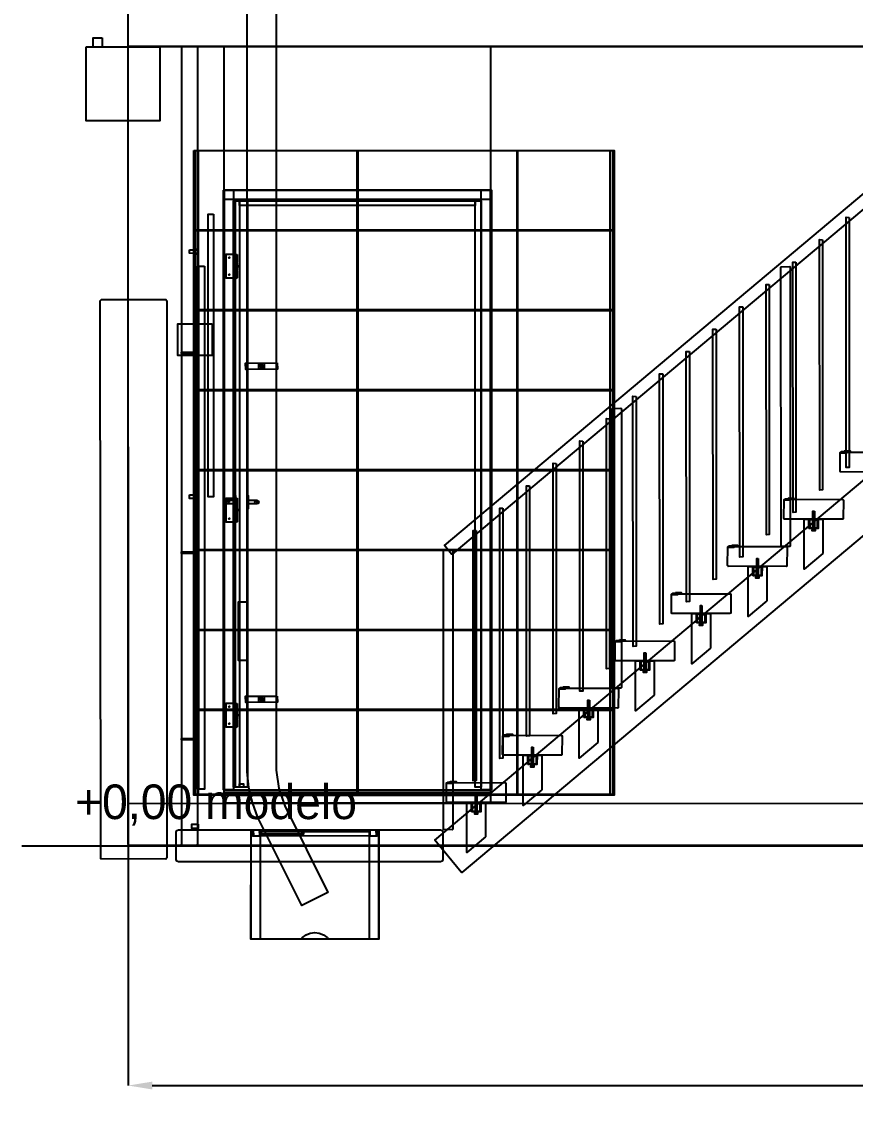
# Model space of a CAD drawing. Header units: metres. Extents: x 359.6 to 413.1, y -1 to 8.9.
# Drawn here: x 359.6 to 362.729, y -0.985 to 3.093 of the extents above; entities that cross this region are included whole.
import ezdxf

# ---------------------------------------------------------------- set-up
doc = ezdxf.new("R2010")
doc.units = ezdxf.units.M
for name, color, linetype in [('COTAS', 4, 'Continuous'), ('TEXTOS', 7, 'Continuous'), ('VISTA', 8, 'Continuous')]:
    doc.layers.add(name, color=color, linetype=linetype)
doc.dimstyles.get("Standard").update_dxf_attribs({"dimtxt": 2.5, "dimasz": 2.5, "dimexe": 1.25, "dimexo": 0.625, "dimtad": 1, "dimcen": 2.5, "dimazin": 3, "dimtfac": 1, "dimtmove": 0, "dimatfit": 3})

# ---------------------------------------------------------------- blocks, each defined once
blk = doc.blocks.new('_CLOSEDFILLED')
at = {"color": 0, "linetype": 'BYBLOCK'}
blk.add_solid([(-1, 0.164), (0, 0), (-1, -0.164)], dxfattribs=at)
blk = doc.blocks.new('*D1')
for p, q in [((360, 0), (360, -0.9)), ((372, 0), (372, -0.9)), ((360.09, -0.9), (365.87, -0.9)), ((366.13, -0.9), (371.91, -0.9))]:
    blk.add_line(p, q)
at = {"layer": 'Defpoints'}
for p in [(360, 0), (372, 0), (360, -0.9)]:
    blk.add_point(p, dxfattribs=at)
at = {"layer": 'COTAS', "xscale": 0.09, "yscale": 0.09, "rotation": 180}
blk.add_blockref('_CLOSEDFILLED', (360, -0.9), dxfattribs=at)
at = {"layer": 'COTAS', "xscale": 0.09, "yscale": 0.09}
blk.add_blockref('_CLOSEDFILLED', (372, -0.9), dxfattribs=at)
at = {"layer": 'COTAS', "insert": (366, -0.9), "char_height": 0.13, "attachment_point": 5}
blk.add_mtext('12', dxfattribs=at)

msp = doc.modelspace()

# ---------------------------------------------------------------- linework, layer by layer
at = {"layer": 'VISTA'}
msp.add_line((359.6, 0), (373.1, 0), dxfattribs=at)
msp.add_lwpolyline([(360.554652, 6.260019), (360.55531, 0.283766), (360.565171, 0.215385), (360.586904, 0.1498), (360.748846, -0.175577), (360.651154, -0.224423), (360.486596, 0.106554), (360.466416, 0.161932), (360.458829, 0.190281), (360.452927, 0.219028), (360.44619, 0.277585), (360.445348, 6.259981)], dxfattribs=at)
for points in [[(364.984357, 4.316056), (364.986751, 4.31586), (365.013249, 4.283966), (365.013021, 4.281573), (361.215643, 1.093944), (361.213249, 1.09414), (361.186862, 1.127231), (364.984357, 4.316056)], [(364.984357, 4.316056), (364.986751, 4.31586), (365.013249, 4.283966), (365.013021, 4.281573), (361.215643, 1.093944), (361.213249, 1.09414), (361.186862, 1.127231), (364.984357, 4.316056)], [(372, 3.2), (372, 3), (360, 3), (360, 3.2), (372, 3.2)], [(364.94773, 3.2099), (364.950124, 3.209703), (365.049876, 3.08964), (365.049648, 3.087247), (361.252269, -0.0999), (361.251311, -0.100297), (361.251294, -0.100069), (361.252069, -0.09966), (361.251813, -0.099354), (361.249876, -0.099703), (361.150235, 0.021556), (364.94773, 3.2099)], [(364.94773, 3.2099), (364.950124, 3.209703), (365.049876, 3.08964), (365.049648, 3.087247), (361.252269, -0.0999), (361.251311, -0.100297), (361.251294, -0.100069), (361.252069, -0.09966), (361.251813, -0.099354), (361.249876, -0.099703), (361.150235, 0.021556), (364.94773, 3.2099)], [(359.9025, 3.0325), (359.9025, 2.9975), (359.8675, 2.9975), (359.8675, 3.0325), (359.9025, 3.0325)], [(359.841318, 2.998682), (360.118682, 2.998682), (360.118682, 2.721318), (359.841318, 2.721318), (359.841318, 2.998682)], [(360, 2.9955), (360.0045, 3), (371.995501, 3), (372, 2.9955), (372, 0.0045), (371.995501, 0), (360.0045, 0), (360, 0.0045), (360, 2.9955)], [(360, 2.9955), (360.0045, 3), (360.2555, 3), (360.26, 2.9955), (360.26, 0.0045), (360.2555, 0), (360.0045, 0), (360, 0.0045), (360, 2.9955)], [(360, 2.9955), (360.0045, 3), (360.1955, 3), (360.2, 2.9955), (360.2, 0.0045), (360.1955, 0), (360.001318, 0.001318), (360, 2.9955)], [(360, 2.9955), (360.0045, 3), (360.2555, 3), (360.26, 2.9955), (360.26, 0.0045), (360.2555, 0), (360.001318, 0.001318), (360, 2.9955)], [(360, 2.9955), (360.001895, 2.999169), (365.9955, 3), (365.999169, 2.998105), (366, 0.0045), (365.998105, 0.000831), (360.001318, 0.001318), (360, 2.9955)], [(360.36, 3), (361.36, 3), (361.36, 2.46), (360.36, 2.46), (360.36, 3)], [(360.246, 2.61), (361.824, 2.61), (361.824, 0.192), (360.246, 0.192), (360.246, 2.61)], [(360.248, 2.61), (361.822, 2.61), (361.822, 0.192), (360.248, 0.192), (360.248, 2.61)], [(360.252, 2.61), (360.262, 2.61), (360.262, 0.192), (360.252, 0.192), (360.252, 2.61)], [(360.26, 2.311), (360.252, 2.311), (360.252, 2.61), (360.26, 2.61), (360.26, 2.311)], [(360.252, 2.61), (360.26, 2.61), (360.26, 0.192), (360.252, 0.192), (360.252, 2.61)], [(360.262, 2.61), (360.262, 0.192), (360.252, 0.192), (360.252, 2.61), (360.262, 2.61)], [(360.262, 2.311), (360.262, 2.61), (360.859, 2.61), (360.859, 2.311), (360.262, 2.311)], [(360.859, 0.509), (360.262, 0.509), (360.262, 0.511), (360.859, 0.511), (360.859, 0.809), (360.262, 0.809), (360.262, 0.811), (360.859, 0.811), (360.859, 1.109), (360.262, 1.109), (360.262, 1.111), (360.859, 1.111), (360.859, 1.409), (360.262, 1.409), (360.262, 1.411), (360.859, 1.411), (360.859, 1.709), (360.262, 1.709), (360.262, 1.711), (360.859, 1.711), (360.859, 2.009), (360.262, 2.009), (360.262, 2.011), (360.859, 2.011), (360.859, 2.309), (360.262, 2.309), (360.262, 2.311), (360.859, 2.311), (360.859, 2.61), (360.861, 2.61), (360.861, 2.311), (361.459, 2.311), (361.459, 2.61), (361.461, 2.61), (361.461, 2.311), (361.808, 2.311), (361.808, 2.309), (361.461, 2.309), (361.461, 2.011), (361.808, 2.011), (361.808, 2.009), (361.461, 2.009), (361.461, 1.711), (361.808, 1.711), (361.808, 1.709), (361.461, 1.709), (361.461, 1.411), (361.808, 1.411), (361.808, 1.409), (361.461, 1.409), (361.461, 1.111), (361.808, 1.111), (361.808, 1.109), (361.461, 1.109), (361.461, 0.811), (361.808, 0.811), (361.808, 0.809), (361.461, 0.809), (361.461, 0.511), (361.808, 0.511), (361.808, 0.509), (361.461, 0.509), (361.461, 0.192), (361.459, 0.192), (361.459, 0.509), (360.861, 0.509), (360.861, 0.192), (360.859, 0.192), (360.859, 0.509)], [(361.459, 2.311), (360.861, 2.311), (360.861, 2.61), (361.459, 2.61), (361.459, 2.311)], [(361.808, 2.311), (361.461, 2.311), (361.461, 2.61), (361.808, 2.61), (361.808, 2.311)], [(361.818, 2.61), (361.818, 0.192), (361.808, 0.192), (361.808, 2.61), (361.818, 2.61)], [(361.808, 2.61), (361.818, 2.61), (361.818, 0.192), (361.808, 0.192), (361.808, 2.61)], [(361.818, 2.311), (361.81, 2.311), (361.81, 2.61), (361.818, 2.61), (361.818, 2.311)], [(361.81, 2.61), (361.818, 2.61), (361.818, 0.192), (361.81, 0.192), (361.81, 2.61)], [(360.357, 2.46), (360.36, 2.46), (360.36, 0.21), (360.357, 0.21), (360.357, 2.46)], [(360.395, 2.46), (360.395, 0.21), (360.36, 0.21), (360.36, 2.46), (360.395, 2.46)], [(361.36, 2.46), (361.36, 2.425), (360.36, 2.425), (360.36, 2.46), (361.36, 2.46)], [(361.36, 2.46), (361.36, 0.21), (361.325, 0.21), (361.325, 2.46), (361.36, 2.46)], [(361.36, 2.46), (361.363, 2.46), (361.363, 0.21), (361.36, 0.21), (361.36, 2.46)], [(360.4175, 2.42), (360.4175, 0.22), (360.395, 0.22), (360.395, 2.42), (360.4175, 2.42)], [(360.4175, 2.42), (360.4175, 0.22), (360.395, 0.22), (360.395, 2.42), (360.4175, 2.42)], [(360.4025, 2.42), (360.4475, 2.42), (360.4475, 0.22), (360.4025, 0.22), (360.4025, 2.42)], [(361.3025, 2.425), (361.3025, 2.4025), (360.4175, 2.4025), (360.4175, 2.425), (361.3025, 2.425)], [(361.3025, 2.42), (361.3025, 2.4025), (360.4175, 2.4025), (360.4175, 2.42), (361.3025, 2.42)], [(361.325, 2.42), (361.325, 0.22), (361.3025, 0.22), (361.3025, 2.42), (361.325, 2.42)], [(361.325, 2.42), (361.325, 0.22), (361.3025, 0.22), (361.3025, 2.42), (361.325, 2.42)], [(360.32, 2.37), (360.32, 1.31), (360.3, 1.31), (360.3, 2.37), (360.32, 2.37)], [(362.706, 2.358289), (362.706, 1.42029), (362.695, 1.419145), (362.694293, 2.358843), (362.706, 2.358289)], [(362.706, 2.358289), (362.706, 1.42029), (362.695, 1.419145), (362.694293, 2.358843), (362.706, 2.358289)], [(360.26, 2.011), (360.252, 2.011), (360.252, 2.309), (360.26, 2.309), (360.26, 2.011)], [(360.859, 2.309), (360.859, 2.011), (360.262, 2.011), (360.262, 2.309), (360.859, 2.309)], [(361.459, 2.309), (361.459, 2.011), (360.861, 2.011), (360.861, 2.309), (361.459, 2.309)], [(361.459, 2.011), (361.459, 2.309), (360.861, 2.309), (360.861, 2.011), (361.459, 2.011)], [(361.808, 2.011), (361.461, 2.011), (361.461, 2.309), (361.808, 2.309), (361.808, 2.011)], [(361.818, 2.309), (361.818, 2.011), (361.81, 2.011), (361.81, 2.309), (361.818, 2.309)], [(362.606, 2.274342), (362.606, 1.336342), (362.595, 1.335197), (362.594293, 2.274895), (362.606, 2.274342)], [(362.606, 2.274342), (362.606, 1.336342), (362.595, 1.335197), (362.594293, 2.274895), (362.606, 2.274342)], [(360.23, 2.237), (360.26, 2.237), (360.26, 2.223), (360.23, 2.223533), (360.23, 2.237)], [(360.246, 2.239), (360.26, 2.239), (360.26, 2.221), (360.246, 2.221), (360.246, 2.239)], [(360.3945, 2.22), (360.3945, 2.13), (360.3675, 2.13), (360.3675, 2.22), (360.3945, 2.22)], [(360.381239, 2.206534), (360.379034, 2.205261), (360.377761, 2.207466), (360.379966, 2.208739), (360.381239, 2.206534)], [(360.400548, 2.219), (360.400548, 2.191), (360.3945, 2.191), (360.3945, 2.219), (360.400548, 2.219)], [(360.4085, 2.219), (360.4085, 2.191), (360.3965, 2.191), (360.3965, 2.219), (360.4085, 2.219)], [(360.405, 2.221), (360.405, 2.129), (360.4, 2.129), (360.40125, 2.221), (360.405, 2.221)], [(360.263, 2.175), (360.263, 0.213), (360.26, 0.213), (360.26, 2.175), (360.263, 2.175)], [(360.286, 2.175), (360.286, 0.213), (360.263, 0.213), (360.263, 2.175), (360.286, 2.175)], [(360.286, 2.175), (360.286, 0.213), (360.263, 0.213), (360.263, 2.175), (360.286, 2.175)], [(360.4085, 2.189), (360.4085, 2.161), (360.3965, 2.161), (360.3965, 2.189), (360.4085, 2.189)], [(360.399499, 2.1768), (360.416499, 2.1768), (360.416499, 2.1732), (360.399499, 2.173441), (360.399499, 2.1768)], [(360.399499, 2.1768), (360.416499, 2.1768), (360.416499, 2.1732), (360.399499, 2.173441), (360.399499, 2.1768)], [(360.4025, 2.189), (360.4025, 2.161), (360.400499, 2.161), (360.4025, 2.189)], [(360.4025, 2.189), (360.4025, 2.161), (360.400499, 2.161), (360.400499, 2.189), (360.4025, 2.189)], [(362.449167, 2.171403), (362.450867, 2.173126), (362.482467, 2.173541), (362.484167, 2.171864), (362.484167, 1.125264), (362.482467, 1.123541), (362.450015, 1.123615), (362.449167, 2.171403)], [(362.449167, 2.171403), (362.450867, 2.173126), (362.482467, 2.173541), (362.484167, 2.171864), (362.484167, 1.125264), (362.482467, 1.123541), (362.450015, 1.123615), (362.449167, 2.171403)], [(362.506, 2.190395), (362.506, 1.252395), (362.495, 1.25125), (362.494293, 2.190948), (362.506, 2.190395)], [(362.506, 2.190395), (362.506, 1.252395), (362.495, 1.25125), (362.494293, 2.190948), (362.506, 2.190395)], [(360.381239, 2.142534), (360.379034, 2.141261), (360.377761, 2.143466), (360.379966, 2.144738), (360.381239, 2.142534)], [(360.400548, 2.159), (360.400548, 2.131), (360.3945, 2.131), (360.3945, 2.159), (360.400548, 2.159)], [(360.4085, 2.159), (360.4085, 2.131), (360.3965, 2.131), (360.3965, 2.159), (360.4085, 2.159)], [(362.406, 2.106447), (362.406, 1.168447), (362.395, 1.167303), (362.394293, 2.107001), (362.406, 2.106447)], [(362.406, 2.106447), (362.406, 1.168447), (362.395, 1.167303), (362.394293, 2.107001), (362.406, 2.106447)], [(359.895, 2.0455), (359.8995, 2.05), (360.1405, 2.05), (360.145, 2.0455), (360.145, -0.0455), (360.1405, -0.05), (359.896318, -0.048682), (359.895, 2.0455)], [(360.26, 1.711), (360.252, 1.711), (360.252, 2.009), (360.26, 2.009), (360.26, 1.711)], [(360.859, 2.009), (360.859, 1.711), (360.262, 1.711), (360.262, 2.009), (360.859, 2.009)], [(361.459, 1.711), (360.861, 1.711), (360.861, 2.009), (361.459, 2.009), (361.459, 1.711)], [(361.459, 1.711), (361.459, 2.009), (360.861, 2.009), (360.861, 1.711), (361.459, 1.711)], [(361.808, 1.711), (361.461, 1.711), (361.461, 2.009), (361.808, 2.009), (361.808, 1.711)], [(361.818, 1.711), (361.81, 1.711), (361.81, 2.009), (361.818, 2.009), (361.818, 1.711)], [(362.306, 2.0225), (362.306, 1.0845), (362.295, 1.083355), (362.294293, 2.023053), (362.306, 2.0225)], [(362.306, 2.0225), (362.306, 1.0845), (362.295, 1.083355), (362.294293, 2.023053), (362.306, 2.0225)], [(360.314414, 1.959414), (360.314414, 1.840586), (360.185586, 1.840586), (360.185586, 1.959414), (360.314414, 1.959414)], [(362.206, 1.938553), (362.206, 1.000553), (362.195, 0.999408), (362.194293, 1.939106), (362.206, 1.938553)], [(362.206, 1.938553), (362.206, 1.000553), (362.195, 0.999408), (362.194293, 1.939106), (362.206, 1.938553)], [(360.2, 1.853), (360.264, 1.853), (360.264, 1.847), (360.2, 1.847402), (360.2, 1.853)], [(360.246, 1.855), (360.26, 1.855), (360.26, 1.845), (360.246, 1.845842), (360.246, 1.855)], [(362.106, 1.854605), (362.106, 0.916605), (362.095, 0.91546), (362.094293, 1.855158), (362.106, 1.854605)], [(362.106, 1.854605), (362.106, 0.916605), (362.095, 0.91546), (362.094293, 1.855158), (362.106, 1.854605)], [(360.559, 1.812), (360.56, 1.789), (360.441, 1.788), (360.440293, 1.811707), (360.559, 1.812)], [(360.559, 1.812), (360.56, 1.789), (360.441, 1.788), (360.440293, 1.811707), (360.559, 1.812)], [(360.509707, 1.809707), (360.509707, 1.790293), (360.490293, 1.790293), (360.490293, 1.809707), (360.509707, 1.809707)], [(360.50483, 1.801294), (360.501294, 1.79517), (360.49517, 1.798706), (360.498706, 1.80483), (360.50483, 1.801294)], [(362.006, 1.770658), (362.006, 0.832658), (361.995, 0.831513), (361.994293, 1.771211), (362.006, 1.770658)], [(362.006, 1.770658), (362.006, 0.832658), (361.995, 0.831513), (361.994293, 1.771211), (362.006, 1.770658)], [(360.26, 1.411), (360.252, 1.411), (360.252, 1.709), (360.26, 1.709), (360.26, 1.411)], [(360.859, 1.411), (360.262, 1.411), (360.262, 1.709), (360.859, 1.709), (360.859, 1.411)], [(361.459, 1.411), (360.861, 1.411), (360.861, 1.709), (361.459, 1.709), (361.459, 1.411)], [(361.459, 1.411), (361.459, 1.709), (360.861, 1.709), (360.861, 1.411), (361.459, 1.411)], [(361.808, 1.411), (361.461, 1.411), (361.461, 1.709), (361.808, 1.709), (361.808, 1.411)], [(361.818, 1.411), (361.81, 1.411), (361.81, 1.709), (361.818, 1.709), (361.818, 1.411)], [(361.906, 1.686711), (361.906, 0.748711), (361.895, 0.747566), (361.894293, 1.687264), (361.906, 1.686711)], [(361.906, 1.686711), (361.906, 0.748711), (361.895, 0.747566), (361.894293, 1.687264), (361.906, 1.686711)], [(361.815833, 1.639736), (361.817533, 1.641459), (361.849133, 1.641875), (361.850833, 1.640197), (361.850833, 0.593597), (361.849133, 0.591875), (361.816682, 0.591948), (361.815833, 1.639736)], [(361.815833, 1.639736), (361.817533, 1.641459), (361.849133, 1.641875), (361.850833, 1.640197), (361.850833, 0.593597), (361.849133, 0.591875), (361.816682, 0.591948), (361.815833, 1.639736)], [(361.806, 1.602763), (361.806, 0.664763), (361.795, 0.663618), (361.794293, 1.603316), (361.806, 1.602763)], [(361.806, 1.602763), (361.806, 0.664763), (361.795, 0.663618), (361.794293, 1.603316), (361.806, 1.602763)], [(361.706, 1.518816), (361.706, 0.580816), (361.695, 0.579671), (361.694293, 1.519369), (361.706, 1.518816)], [(361.706, 1.518816), (361.706, 0.580816), (361.695, 0.579671), (361.694293, 1.519369), (361.706, 1.518816)], [(362.675278, 1.477778), (362.893415, 1.477132), (362.894889, 1.474278), (362.894243, 1.404252), (362.891389, 1.402778), (362.673252, 1.403424), (362.671778, 1.406278), (362.672424, 1.476304), (362.675278, 1.477778)], [(362.673524, 1.476031), (362.673524, 1.476748), (362.672808, 1.476031), (362.673524, 1.476031)], [(362.695222, 1.479778), (362.695222, 1.473778), (362.677222, 1.473778), (362.677222, 1.479778), (362.695222, 1.479778)], [(362.687478, 1.482778), (362.708778, 1.482078), (362.708078, 1.477778), (362.686983, 1.478478), (362.687478, 1.482778)], [(361.606, 1.434868), (361.606, 0.496868), (361.595, 0.495724), (361.594293, 1.435421), (361.606, 1.434868)], [(361.606, 1.434868), (361.606, 0.496868), (361.595, 0.495724), (361.594293, 1.435421), (361.606, 1.434868)], [(360.252, 1.409), (360.26, 1.409), (360.26, 1.111), (360.252, 1.111), (360.252, 1.409)], [(360.859, 1.111), (360.262, 1.111), (360.262, 1.409), (360.859, 1.409), (360.859, 1.111)], [(361.459, 1.409), (361.459, 1.111), (360.861, 1.111), (360.861, 1.409), (361.459, 1.409)], [(360.861, 1.409), (360.861, 1.111), (361.459, 1.111), (361.459, 1.409), (360.861, 1.409)], [(361.808, 1.409), (361.808, 1.111), (361.461, 1.111), (361.461, 1.409), (361.808, 1.409)], [(361.818, 1.111), (361.81, 1.111), (361.81, 1.409), (361.818, 1.409), (361.818, 1.111)], [(362.673066, 1.404066), (362.673524, 1.403808), (362.673524, 1.404524), (362.673066, 1.404066)], [(361.506, 1.350921), (361.506, 0.412921), (361.495, 0.411776), (361.494293, 1.351474), (361.506, 1.350921)], [(361.506, 1.350921), (361.506, 0.412921), (361.495, 0.411776), (361.494293, 1.351474), (361.506, 1.350921)], [(360.23, 1.317), (360.26, 1.317), (360.26, 1.303), (360.23, 1.303533), (360.23, 1.317)], [(360.246, 1.319), (360.26, 1.319), (360.26, 1.301), (360.246, 1.301), (360.246, 1.319)], [(360.3945, 1.305), (360.3945, 1.215), (360.3675, 1.215), (360.3675, 1.305), (360.3945, 1.305)], [(360.399499, 1.315), (360.402499, 1.315), (360.402499, 1.265), (360.399499, 1.265), (360.399499, 1.315)], [(360.405, 1.306), (360.405, 1.214), (360.4, 1.214), (360.40125, 1.306), (360.405, 1.306)], [(360.447499, 1.315), (360.450499, 1.315), (360.450499, 1.265), (360.447499, 1.265), (360.447499, 1.315)], [(362.476367, 1.305556), (362.497667, 1.304856), (362.496967, 1.300556), (362.475872, 1.301256), (362.476367, 1.305556)], [(360.37245, 1.29495), (360.3745, 1.29), (360.37245, 1.28505), (360.3675, 1.283), (360.36255, 1.28505), (360.3605, 1.29), (360.36255, 1.29495), (360.3675, 1.297), (360.37245, 1.29495)], [(360.367501, 1.297), (360.399501, 1.297), (360.399501, 1.283), (360.367501, 1.283938), (360.367501, 1.297)], [(360.381239, 1.291534), (360.379034, 1.290261), (360.377761, 1.292466), (360.379966, 1.293739), (360.381239, 1.291534)], [(360.400548, 1.304), (360.400548, 1.276), (360.3945, 1.276), (360.3945, 1.304), (360.400548, 1.304)], [(360.4085, 1.304), (360.4085, 1.276), (360.3965, 1.276), (360.3965, 1.304), (360.4085, 1.304)], [(360.4085, 1.274), (360.4085, 1.246), (360.3965, 1.246), (360.3965, 1.274), (360.4085, 1.274)], [(360.4025, 1.274), (360.4025, 1.246), (360.400499, 1.246), (360.4025, 1.274)], [(360.4025, 1.274), (360.4025, 1.246), (360.400499, 1.246), (360.400499, 1.274), (360.4025, 1.274)], [(360.450501, 1.297), (360.482501, 1.297), (360.482501, 1.283), (360.450501, 1.283938), (360.450501, 1.297)], [(360.48745, 1.29495), (360.4895, 1.29), (360.48745, 1.28505), (360.4825, 1.283), (360.47755, 1.28505), (360.4755, 1.29), (360.47755, 1.29495), (360.4825, 1.297), (360.48745, 1.29495)], [(361.406, 1.266974), (361.406, 0.328974), (361.395, 0.327829), (361.394293, 1.267527), (361.406, 1.266974)], [(361.406, 1.266974), (361.406, 0.328974), (361.395, 0.327829), (361.394293, 1.267527), (361.406, 1.266974)], [(362.464167, 1.300556), (362.682304, 1.299909), (362.683778, 1.297056), (362.683132, 1.227029), (362.680278, 1.225556), (362.462141, 1.226202), (362.461313, 1.227029), (362.460667, 1.229056), (362.461313, 1.299082), (362.464167, 1.300556)], [(362.462413, 1.298809), (362.462413, 1.299525), (362.461697, 1.298809), (362.462413, 1.298809)], [(362.484111, 1.302556), (362.484111, 1.296556), (362.466111, 1.296556), (362.466111, 1.302556), (362.484111, 1.302556)], [(362.68249, 1.299267), (362.682031, 1.299525), (362.682031, 1.298809), (362.68249, 1.299267)], [(360.381239, 1.227534), (360.379034, 1.226261), (360.377761, 1.228466), (360.379966, 1.229739), (360.381239, 1.227534)], [(360.400548, 1.244), (360.400548, 1.216), (360.3945, 1.216), (360.3945, 1.244), (360.400548, 1.244)], [(360.4085, 1.244), (360.4085, 1.216), (360.3965, 1.216), (360.3965, 1.244), (360.4085, 1.244)], [(360.399499, 1.2618), (360.416499, 1.2618), (360.416499, 1.2582), (360.399499, 1.258441), (360.399499, 1.2618)], [(360.399499, 1.2618), (360.416499, 1.2618), (360.416499, 1.2582), (360.399499, 1.258441), (360.399499, 1.2618)], [(362.461694, 1.226919), (362.461694, 1.226919), (362.461955, 1.226844), (362.461694, 1.226919)], [(362.461955, 1.226844), (362.462413, 1.226586), (362.462413, 1.227302), (362.461955, 1.226844)], [(362.607222, 1.096326), (362.537222, 1.037563), (362.537222, 1.225556), (362.607222, 1.225556), (362.607222, 1.096326)], [(362.607222, 1.096326), (362.537222, 1.037563), (362.537222, 1.225556), (362.607222, 1.225556), (362.607222, 1.096326)], [(362.554801, 1.190555), (362.554801, 1.225556), (362.589644, 1.225556), (362.589423, 1.190703), (362.554801, 1.190555)], [(362.575222, 1.255556), (362.575222, 1.185556), (362.569222, 1.185556), (362.569624, 1.255556), (362.575222, 1.255556)], [(362.575222, 1.255556), (362.575222, 1.185556), (362.569222, 1.185556), (362.569624, 1.255556), (362.575222, 1.255556)], [(362.682031, 1.226586), (362.682748, 1.227302), (362.682031, 1.227302), (362.682031, 1.226586)], [(362.682751, 1.226919), (362.68249, 1.226844), (362.682751, 1.226919), (362.682751, 1.226919)], [(360.246, 1.188), (360.26, 1.188), (360.26, 1.171999), (360.246, 1.173348), (360.246, 1.188)], [(360.246, 1.188), (360.26, 1.188), (360.26, 1.171999), (360.246, 1.173348), (360.246, 1.188)], [(361.306, 1.183026), (361.306, 0.245026), (361.295, 0.243882), (361.294293, 1.183579), (361.306, 1.183026)], [(361.306, 1.183026), (361.306, 0.245026), (361.295, 0.243882), (361.294293, 1.183579), (361.306, 1.183026)], [(362.587222, 1.193056), (362.587222, 1.223055), (362.557222, 1.223055), (362.557493, 1.193408), (362.587222, 1.193056)], [(362.577722, 1.190556), (362.577722, 1.181556), (362.566722, 1.181556), (362.567459, 1.190556), (362.577722, 1.190556)], [(362.577722, 1.190556), (362.577722, 1.181556), (362.566722, 1.181556), (362.567459, 1.190556), (362.577722, 1.190556)], [(360.2, 1.103), (360.264, 1.103), (360.264, 1.097), (360.2, 1.097402), (360.2, 1.103)], [(360.246, 1.105), (360.26, 1.105), (360.26, 1.095), (360.246, 1.095842), (360.246, 1.105)], [(360.252, 1.109), (360.26, 1.109), (360.26, 0.811), (360.252, 0.811), (360.252, 1.109)], [(360.262, 1.109), (360.859, 1.109), (360.859, 0.811), (360.262, 0.811), (360.262, 1.109)], [(361.459, 0.811), (360.861, 0.811), (360.861, 1.109), (361.459, 1.109), (361.459, 0.811)], [(361.459, 0.811), (361.459, 1.109), (360.861, 1.109), (360.861, 0.811), (361.459, 0.811)], [(361.1825, 1.1083), (361.1842, 1.11), (361.2158, 1.110208), (361.2175, 1.10853), (361.2175, 0.06193), (361.2158, 0.060208), (361.183348, 0.0605), (361.1825, 1.1083)], [(361.1825, 1.1083), (361.1842, 1.11), (361.2158, 1.110208), (361.2175, 1.10853), (361.2175, 0.06193), (361.2158, 0.060208), (361.183348, 0.0605), (361.1825, 1.1083)], [(361.808, 0.811), (361.461, 0.811), (361.461, 1.109), (361.808, 1.109), (361.808, 0.811)], [(361.818, 0.811), (361.81, 0.811), (361.81, 1.109), (361.818, 1.109), (361.818, 0.811)], [(362.253056, 1.123333), (362.471193, 1.122687), (362.472021, 1.12186), (362.472667, 1.119833), (362.472021, 1.049807), (362.469167, 1.048333), (362.251029, 1.04898), (362.249556, 1.051833), (362.250202, 1.12186), (362.253056, 1.123333)], [(362.251302, 1.121587), (362.251302, 1.122303), (362.250586, 1.121587), (362.251302, 1.121587)], [(362.273, 1.125333), (362.273, 1.119333), (362.255, 1.119333), (362.255, 1.125333), (362.273, 1.125333)], [(362.265256, 1.128333), (362.286556, 1.127633), (362.285856, 1.123333), (362.264761, 1.124033), (362.265256, 1.128333)], [(362.471379, 1.122045), (362.47092, 1.122303), (362.47092, 1.121587), (362.471379, 1.122045)], [(362.47164, 1.12197), (362.47164, 1.12197), (362.471379, 1.122045), (362.47164, 1.12197)], [(362.364111, 1.078333), (362.364111, 1.008333), (362.358111, 1.008333), (362.358513, 1.078333), (362.364111, 1.078333)], [(362.364111, 1.078333), (362.364111, 1.008333), (362.358111, 1.008333), (362.358513, 1.078333), (362.364111, 1.078333)], [(362.250844, 1.049622), (362.251302, 1.049363), (362.251302, 1.05008), (362.250844, 1.049622)], [(362.396111, 0.919104), (362.326111, 0.860341), (362.326111, 1.048333), (362.396111, 1.048333), (362.396111, 0.919104)], [(362.396111, 0.919104), (362.326111, 0.860341), (362.326111, 1.048333), (362.396111, 1.048333), (362.396111, 0.919104)], [(362.34369, 1.013333), (362.34369, 1.048333), (362.378533, 1.048333), (362.378312, 1.013481), (362.34369, 1.013333)], [(362.376111, 1.015833), (362.376111, 1.045833), (362.346111, 1.045833), (362.346382, 1.016186), (362.376111, 1.015833)], [(362.47092, 1.049363), (362.471637, 1.05008), (362.47092, 1.05008), (362.47092, 1.049363)], [(362.366611, 1.013333), (362.366611, 1.004333), (362.355611, 1.004333), (362.356348, 1.013333), (362.366611, 1.013333)], [(362.366611, 1.013333), (362.366611, 1.004333), (362.355611, 1.004333), (362.356348, 1.013333), (362.366611, 1.013333)], [(362.041945, 0.946111), (362.260082, 0.945465), (362.261556, 0.942611), (362.26091, 0.872585), (362.258056, 0.871111), (362.039918, 0.871757), (362.038445, 0.874611), (362.039091, 0.944637), (362.041945, 0.946111)], [(362.039472, 0.944747), (362.039733, 0.944823), (362.039472, 0.944747), (362.039472, 0.944747)], [(362.040191, 0.944365), (362.040191, 0.945081), (362.039475, 0.944365), (362.040191, 0.944365)], [(362.061889, 0.948111), (362.061889, 0.942111), (362.043889, 0.942111), (362.043889, 0.948111), (362.061889, 0.948111)], [(362.054145, 0.951111), (362.075444, 0.950411), (362.074744, 0.946111), (362.05365, 0.946811), (362.054145, 0.951111)], [(362.260267, 0.944823), (362.259809, 0.945081), (362.259809, 0.944365), (362.260267, 0.944823)], [(360.446, 0.916), (360.446, 0.695), (360.414, 0.695), (360.414, 0.916), (360.446, 0.916)], [(362.153, 0.901111), (362.153, 0.831111), (362.147, 0.831111), (362.147402, 0.901111), (362.153, 0.901111)], [(362.153, 0.901111), (362.153, 0.831111), (362.147, 0.831111), (362.147402, 0.901111), (362.153, 0.901111)], [(360.264, 0.86), (360.264, 0.75), (360.26, 0.75), (360.26, 0.86), (360.264, 0.86)], [(360.264, 0.86), (360.264, 0.75), (360.26, 0.75), (360.26, 0.86), (360.264, 0.86)], [(362.039733, 0.872399), (362.040191, 0.872141), (362.040191, 0.872858), (362.039733, 0.872399)], [(362.185, 0.741882), (362.115, 0.683119), (362.115, 0.871111), (362.185, 0.871111), (362.185, 0.741882)], [(362.185, 0.741882), (362.115, 0.683119), (362.115, 0.871111), (362.185, 0.871111), (362.185, 0.741882)], [(362.132579, 0.836111), (362.132579, 0.871111), (362.167422, 0.871111), (362.167201, 0.836258), (362.132579, 0.836111)], [(362.165, 0.838611), (362.165, 0.868611), (362.135, 0.868611), (362.135271, 0.838964), (362.165, 0.838611)], [(362.259809, 0.872141), (362.260525, 0.872858), (362.259809, 0.872858), (362.259809, 0.872141)], [(360.246, 0.85), (360.26, 0.85), (360.26, 0.84), (360.246, 0.840842), (360.246, 0.85)], [(360.246, 0.85), (360.26, 0.85), (360.26, 0.84), (360.246, 0.840842), (360.246, 0.85)], [(362.1555, 0.836111), (362.1555, 0.827111), (362.1445, 0.827111), (362.145237, 0.836111), (362.1555, 0.836111)], [(362.1555, 0.836111), (362.1555, 0.827111), (362.1445, 0.827111), (362.145237, 0.836111), (362.1555, 0.836111)], [(360.246, 0.778001), (360.26, 0.778001), (360.26, 0.741999), (360.246, 0.741999), (360.246, 0.778001)], [(360.246, 0.775), (360.26, 0.775), (360.26, 0.765), (360.246, 0.765842), (360.246, 0.775)], [(360.246, 0.775), (360.26, 0.775), (360.26, 0.765), (360.246, 0.765842), (360.246, 0.775)], [(360.252, 0.809), (360.26, 0.809), (360.26, 0.511), (360.252, 0.511), (360.252, 0.809)], [(360.859, 0.511), (360.262, 0.511), (360.262, 0.809), (360.859, 0.809), (360.859, 0.511)], [(361.459, 0.809), (361.459, 0.511), (360.861, 0.511), (360.861, 0.809), (361.459, 0.809)], [(361.459, 0.511), (361.459, 0.809), (360.861, 0.809), (360.861, 0.511), (361.459, 0.511)], [(361.808, 0.511), (361.461, 0.511), (361.461, 0.809), (361.808, 0.809), (361.808, 0.511)], [(361.818, 0.511), (361.81, 0.511), (361.81, 0.809), (361.818, 0.809), (361.818, 0.511)], [(361.830833, 0.768889), (362.048971, 0.768243), (362.050444, 0.765389), (362.049798, 0.695363), (362.046944, 0.693889), (361.828807, 0.694535), (361.827333, 0.697389), (361.82798, 0.767415), (361.830833, 0.768889)], [(361.82908, 0.767142), (361.82908, 0.767859), (361.828364, 0.767142), (361.82908, 0.767142)], [(361.850778, 0.770889), (361.850778, 0.764889), (361.832778, 0.764889), (361.832778, 0.770889), (361.850778, 0.770889)], [(361.843033, 0.773889), (361.864333, 0.773189), (361.863633, 0.768889), (361.842538, 0.769589), (361.843033, 0.773889)], [(362.049156, 0.767601), (362.048698, 0.767859), (362.048698, 0.767142), (362.049156, 0.767601)], [(361.828622, 0.695177), (361.82908, 0.694919), (361.82908, 0.695635), (361.828622, 0.695177)], [(361.973889, 0.564659), (361.903889, 0.505896), (361.903889, 0.693889), (361.973889, 0.693889), (361.973889, 0.564659)], [(361.973889, 0.564659), (361.903889, 0.505896), (361.903889, 0.693889), (361.973889, 0.693889), (361.973889, 0.564659)], [(361.921467, 0.658889), (361.921467, 0.693889), (361.95631, 0.693889), (361.956089, 0.659036), (361.921467, 0.658889)], [(361.941889, 0.723889), (361.941889, 0.653889), (361.935889, 0.653889), (361.936291, 0.723889), (361.941889, 0.723889)], [(361.941889, 0.723889), (361.941889, 0.653889), (361.935889, 0.653889), (361.936291, 0.723889), (361.941889, 0.723889)], [(362.048698, 0.694919), (362.049414, 0.695635), (362.048698, 0.695635), (362.048698, 0.694919)], [(361.953889, 0.661389), (361.953889, 0.691389), (361.923889, 0.691389), (361.923889, 0.661389), (361.953889, 0.661389)], [(361.944389, 0.658889), (361.944389, 0.649889), (361.933389, 0.649889), (361.934126, 0.658889), (361.944389, 0.658889)], [(361.944389, 0.658889), (361.944389, 0.649889), (361.933389, 0.649889), (361.934126, 0.658889), (361.944389, 0.658889)], [(361.619722, 0.591667), (361.83786, 0.591021), (361.839333, 0.588167), (361.838687, 0.51814), (361.835833, 0.516667), (361.617696, 0.517313), (361.616222, 0.520167), (361.616868, 0.590193), (361.619722, 0.591667)], [(361.617969, 0.58992), (361.617969, 0.590636), (361.617252, 0.58992), (361.617969, 0.58992)], [(361.639667, 0.593667), (361.639667, 0.587667), (361.621667, 0.587667), (361.621667, 0.593667), (361.639667, 0.593667)], [(361.631922, 0.596667), (361.653222, 0.595967), (361.652522, 0.591667), (361.631427, 0.592367), (361.631922, 0.596667)], [(361.838045, 0.590378), (361.837587, 0.590636), (361.837587, 0.58992), (361.838045, 0.590378)], [(360.3945, 0.535), (360.3945, 0.445), (360.3675, 0.445), (360.3675, 0.535), (360.3945, 0.535)], [(360.400548, 0.534), (360.400548, 0.506), (360.3945, 0.506), (360.3945, 0.534), (360.400548, 0.534)], [(360.4085, 0.534), (360.4085, 0.506), (360.3965, 0.506), (360.3965, 0.534), (360.4085, 0.534)], [(360.405, 0.536), (360.405, 0.444), (360.4, 0.444), (360.40125, 0.536), (360.405, 0.536)], [(360.559, 0.562), (360.56, 0.539), (360.441, 0.538), (360.440293, 0.561707), (360.559, 0.562)], [(360.559, 0.562), (360.56, 0.539), (360.441, 0.538), (360.440293, 0.561707), (360.559, 0.562)], [(360.509707, 0.559707), (360.509707, 0.540293), (360.490293, 0.540293), (360.490293, 0.559707), (360.509707, 0.559707)], [(360.50483, 0.551294), (360.501294, 0.54517), (360.49517, 0.548706), (360.498706, 0.55483), (360.50483, 0.551294)], [(361.730778, 0.546667), (361.730778, 0.476667), (361.724778, 0.476667), (361.72518, 0.546667), (361.730778, 0.546667)], [(361.730778, 0.546667), (361.730778, 0.476667), (361.724778, 0.476667), (361.72518, 0.546667), (361.730778, 0.546667)], [(360.26, 0.192), (360.252, 0.192), (360.252, 0.509), (360.26, 0.509), (360.26, 0.192)], [(360.859, 0.509), (360.859, 0.192), (360.262, 0.192), (360.262, 0.509), (360.859, 0.509)], [(360.381239, 0.521534), (360.379034, 0.520261), (360.377761, 0.522466), (360.379966, 0.523739), (360.381239, 0.521534)], [(360.4085, 0.504), (360.4085, 0.476), (360.3965, 0.476), (360.3965, 0.504), (360.4085, 0.504)], [(360.399499, 0.4918), (360.416499, 0.4918), (360.416499, 0.4882), (360.399499, 0.488441), (360.399499, 0.4918)], [(360.399499, 0.4918), (360.416499, 0.4918), (360.416499, 0.4882), (360.399499, 0.488441), (360.399499, 0.4918)], [(360.4025, 0.504), (360.4025, 0.476), (360.400499, 0.476), (360.4025, 0.504)], [(360.4025, 0.504), (360.4025, 0.476), (360.400499, 0.476), (360.400499, 0.504), (360.4025, 0.504)], [(360.861, 0.192), (360.861, 0.509), (361.459, 0.509), (361.459, 0.192), (360.861, 0.192)], [(361.808, 0.192), (361.461, 0.192), (361.461, 0.509), (361.808, 0.509), (361.808, 0.192)], [(361.61751, 0.517955), (361.617969, 0.517697), (361.617969, 0.518413), (361.61751, 0.517955)], [(361.762778, 0.387437), (361.692778, 0.328674), (361.692778, 0.516667), (361.762778, 0.516667), (361.762778, 0.387437)], [(361.762778, 0.387437), (361.692778, 0.328674), (361.692778, 0.516667), (361.762778, 0.516667), (361.762778, 0.387437)], [(361.710356, 0.481667), (361.710356, 0.516667), (361.745199, 0.516667), (361.744978, 0.481814), (361.710356, 0.481667)], [(361.742778, 0.484167), (361.742778, 0.514167), (361.712778, 0.514167), (361.713049, 0.48452), (361.742778, 0.484167)], [(361.818, 0.192), (361.81, 0.192), (361.81, 0.509), (361.818, 0.509), (361.818, 0.192)], [(361.837587, 0.517697), (361.838303, 0.518413), (361.837587, 0.518413), (361.837587, 0.517697)], [(360.381239, 0.457534), (360.379034, 0.456261), (360.377761, 0.458466), (360.379966, 0.459739), (360.381239, 0.457534)], [(360.400548, 0.474), (360.400548, 0.446), (360.3945, 0.446), (360.3945, 0.474), (360.400548, 0.474)], [(360.4085, 0.474), (360.4085, 0.446), (360.3965, 0.446), (360.3965, 0.474), (360.4085, 0.474)], [(361.733278, 0.481667), (361.733278, 0.472667), (361.722278, 0.472667), (361.723015, 0.481667), (361.733278, 0.481667)], [(361.733278, 0.481667), (361.733278, 0.472667), (361.722278, 0.472667), (361.723015, 0.481667), (361.733278, 0.481667)], [(361.408611, 0.414444), (361.626748, 0.413798), (361.628222, 0.410944), (361.627576, 0.340918), (361.624722, 0.339444), (361.406585, 0.340091), (361.405111, 0.342944), (361.405757, 0.412971), (361.408611, 0.414444)], [(361.406857, 0.412698), (361.406857, 0.413414), (361.406141, 0.412698), (361.406857, 0.412698)], [(361.428555, 0.416444), (361.428555, 0.410444), (361.410556, 0.410444), (361.410556, 0.416444), (361.428555, 0.416444)], [(361.420811, 0.419444), (361.442111, 0.418744), (361.441411, 0.414444), (361.420316, 0.415144), (361.420811, 0.419444)], [(361.626934, 0.413156), (361.626476, 0.413414), (361.626476, 0.412698), (361.626934, 0.413156)], [(360.2, 0.403), (360.264, 0.403), (360.264, 0.397), (360.2, 0.397402), (360.2, 0.403)], [(360.246, 0.405), (360.26, 0.405), (360.26, 0.395), (360.246, 0.395842), (360.246, 0.405)], [(361.519667, 0.369444), (361.519667, 0.299444), (361.513667, 0.299444), (361.514069, 0.369444), (361.519667, 0.369444)], [(361.519667, 0.369444), (361.519667, 0.299444), (361.513667, 0.299444), (361.514069, 0.369444), (361.519667, 0.369444)], [(361.406399, 0.340733), (361.406857, 0.340475), (361.406857, 0.341191), (361.406399, 0.340733)], [(361.551667, 0.210215), (361.481667, 0.151452), (361.481667, 0.339444), (361.551667, 0.339444), (361.551667, 0.210215)], [(361.551667, 0.210215), (361.481667, 0.151452), (361.481667, 0.339444), (361.551667, 0.339444), (361.551667, 0.210215)], [(361.499245, 0.304444), (361.499245, 0.339444), (361.534088, 0.339444), (361.533867, 0.304592), (361.499245, 0.304444)], [(361.531667, 0.306944), (361.531667, 0.336944), (361.501667, 0.336944), (361.501667, 0.306944), (361.531667, 0.306944)], [(361.626476, 0.340475), (361.627192, 0.341191), (361.626476, 0.341191), (361.626476, 0.340475)], [(361.627195, 0.340808), (361.626934, 0.340733), (361.627195, 0.340808), (361.627195, 0.340808)], [(361.522167, 0.304444), (361.522167, 0.295444), (361.511167, 0.295444), (361.511904, 0.304444), (361.522167, 0.304444)], [(361.522167, 0.304444), (361.522167, 0.295444), (361.511167, 0.295444), (361.511904, 0.304444), (361.522167, 0.304444)], [(361.36, 0.21), (361.36, 0.2), (360.36, 0.2), (360.36, 0.21), (361.36, 0.21)], [(360.417499, 0.232), (360.432499, 0.232), (360.432499, 0.22), (360.417499, 0.22), (360.417499, 0.232)], [(361.1975, 0.237222), (361.415637, 0.236576), (361.417111, 0.233722), (361.416465, 0.163696), (361.413611, 0.162222), (361.195474, 0.162868), (361.194, 0.165722), (361.194646, 0.235748), (361.1975, 0.237222)], [(361.195746, 0.235476), (361.195746, 0.236192), (361.19503, 0.235476), (361.195746, 0.235476)], [(361.217444, 0.239222), (361.217444, 0.233222), (361.199445, 0.233222), (361.199445, 0.239222), (361.217444, 0.239222)], [(361.2097, 0.242222), (361.231, 0.241522), (361.2303, 0.237222), (361.209205, 0.237922), (361.2097, 0.242222)], [(361.415823, 0.235934), (361.415365, 0.236192), (361.415365, 0.235476), (361.415823, 0.235934)], [(361.824, 0.192), (361.824, 0.19), (360.246, 0.19), (360.246, 0.192), (361.824, 0.192)], [(361.36, 0.2), (361.36, 0.192), (360.36, 0.192), (360.36, 0.2), (361.36, 0.2)], [(361.36, 0.192), (361.36, 0.19), (360.36, 0.19), (360.36, 0.192), (361.36, 0.192)], [(361.36, 0.19), (361.36, 0.16), (360.36, 0.16), (360.36, 0.19), (361.36, 0.19)], [(361.035, 0.1955), (361.035, 0.1915), (360.935, 0.1915), (360.935, 0.1955), (361.035, 0.1955)], [(360.939, 0.1955), (360.939, 0.1915), (360.935, 0.1915), (360.935, 0.1955), (360.939, 0.1955)], [(361.035, 0.1955), (361.035, 0.1915), (360.935, 0.1915), (360.935, 0.1955), (361.035, 0.1955)], [(361.035, 0.1955), (361.035, 0.1915), (361.031, 0.1915), (361.031, 0.1955), (361.035, 0.1955)], [(361.195288, 0.16351), (361.195746, 0.163252), (361.195746, 0.163969), (361.195288, 0.16351)], [(361.308556, 0.192222), (361.308556, 0.122222), (361.302556, 0.122222), (361.302958, 0.192222), (361.308556, 0.192222)], [(361.308556, 0.192222), (361.308556, 0.122222), (361.302556, 0.122222), (361.302958, 0.192222), (361.308556, 0.192222)], [(361.415365, 0.163252), (361.416081, 0.163969), (361.415365, 0.163969), (361.415365, 0.163252)], [(371.995501, 0.16), (372, 0.1555), (372, 0.0045), (371.995501, 0), (360.0045, 0), (360, 0.0045), (360.001318, 0.158682), (371.995501, 0.16)], [(361.340556, 0.032993), (361.270556, -0.02577), (361.270556, 0.162222), (361.340556, 0.162222), (361.340556, 0.032993)], [(361.340556, 0.032993), (361.270556, -0.02577), (361.270556, 0.162222), (361.340556, 0.162222), (361.340556, 0.032993)], [(361.288134, 0.127222), (361.288134, 0.162222), (361.322977, 0.162222), (361.322756, 0.12737), (361.288134, 0.127222)], [(361.320556, 0.129722), (361.320556, 0.159722), (361.290556, 0.159722), (361.290556, 0.129722), (361.320556, 0.129722)], [(361.311056, 0.127222), (361.311056, 0.118222), (361.300056, 0.118222), (361.300792, 0.127222), (361.311056, 0.127222)], [(361.311056, 0.127222), (361.311056, 0.118222), (361.300056, 0.118222), (361.300792, 0.127222), (361.311056, 0.127222)], [(360.188, 0.06), (361.172, 0.06), (361.177657, 0.057657), (361.18, 0.052), (361.18, -0.052), (361.177657, -0.057657), (361.172, -0.06), (360.188, -0.06), (360.182343, -0.057657), (360.18, -0.052), (360.18, 0.052), (360.182343, 0.057657), (360.188, 0.06)], [(360.261914, 0.081414), (360.261914, 0.064586), (360.238086, 0.064586), (360.238086, 0.081414), (360.261914, 0.081414)], [(360.460541, 0.059414), (360.93946, 0.059414), (360.939427, -0.35), (360.460157, -0.35), (360.460541, 0.059414)], [(360.493, 0.06), (360.495, 0.058), (360.495, -0.35), (360.46017, -0.35), (360.460586, 0.059414), (360.493, 0.06)], [(360.939414, 0.059414), (360.939414, -0.35), (360.460586, -0.35), (360.460586, 0.059414), (360.939414, 0.059414)], [(360.492207, 0.059707), (360.492207, 0.036293), (360.467793, 0.036293), (360.467793, 0.059707), (360.492207, 0.059707)], [(360.929, 0.06), (360.93, 0.037), (360.471, 0.036), (360.470293, 0.059707), (360.929, 0.06)], [(360.929, 0.06), (360.93, 0.037), (360.471, 0.036), (360.470293, 0.059707), (360.929, 0.06)], [(360.656, 0.055), (360.657, 0.044), (360.494, 0.043), (360.493, 0.054), (360.656, 0.055)], [(360.656, 0.055), (360.657, 0.044), (360.494, 0.043), (360.493, 0.054), (360.656, 0.055)], [(360.498707, 0.054707), (360.498707, 0.043293), (360.493293, 0.043293), (360.493, 0.054), (360.498707, 0.054707)], [(360.500038, 0.06), (360.899989, 0.059962), (360.899962, 0.052), (360.500011, 0.052038), (360.500038, 0.06)], [(360.500038, 0.06), (360.899989, 0.059962), (360.899962, 0.052), (360.500038, 0.052), (360.500038, 0.06)], [(360.899, 0.06), (360.9, 0.053), (360.501, 0.052), (360.500293, 0.059707), (360.899, 0.06)], [(360.899, 0.06), (360.9, 0.053), (360.501, 0.052), (360.500293, 0.059707), (360.899, 0.06)], [(360.899, 0.06), (360.9, 0.053), (360.501, 0.052), (360.500293, 0.059707), (360.899, 0.06)], [(360.899, 0.06), (360.9, 0.053), (360.501, 0.052), (360.500293, 0.059707), (360.899, 0.06)], [(360.899, 0.06), (360.9, 0.053), (360.501, 0.052), (360.500293, 0.059707), (360.899, 0.06)], [(360.899, 0.06), (360.9, 0.053), (360.501, 0.052), (360.500293, 0.059707), (360.899, 0.06)], [(360.899, 0.06), (360.9, 0.053), (360.501, 0.052), (360.500293, 0.059707), (360.899, 0.06)], [(360.899, 0.06), (360.9, 0.053), (360.501, 0.052), (360.500293, 0.059707), (360.899, 0.06)], [(360.656707, 0.054707), (360.656707, 0.043293), (360.651293, 0.043293), (360.651, 0.054), (360.656707, 0.054707)], [(360.899, 0.06), (360.9, 0.053), (360.781, 0.052), (360.780293, 0.059707), (360.899, 0.06)], [(360.899, 0.06), (360.9, 0.053), (360.781, 0.052), (360.780293, 0.059707), (360.899, 0.06)], [(360.899, 0.06), (360.9, 0.053), (360.781, 0.052), (360.780293, 0.059707), (360.899, 0.06)], [(360.899, 0.06), (360.9, 0.053), (360.781, 0.052), (360.780293, 0.059707), (360.899, 0.06)], [(360.938, 0.06), (360.94, 0.058), (360.94, -0.35), (360.90517, -0.35), (360.905586, 0.059414), (360.938, 0.06)], [(360.932207, 0.059707), (360.932207, 0.036293), (360.907793, 0.036293), (360.907793, 0.059707), (360.932207, 0.059707)], [(360.939115, 0.059161), (360.939115, 0.059161), (360.939115, 0.059161), (360.939115, 0.059161)], [(360.939425, 0.059388), (360.939425, 0.059388), (360.93946, 0.059414), (360.939425, 0.059388)], [(361.251657, -0.100006), (361.251657, -0.100006), (361.251294, -0.100069), (361.251657, -0.100006)], [(361.251657, -0.100006), (361.251657, -0.100006), (361.251294, -0.100069), (361.251657, -0.100006)], [(360.654038, -0.344593), (360.6675, -0.334388), (360.683177, -0.327973), (360.7, -0.325785), (360.716823, -0.327973), (360.7325, -0.334388), (360.745962, -0.344593), (360.750162, -0.35), (360.649838, -0.35), (360.654038, -0.344593)]]:
    msp.add_lwpolyline(points, close=True, dxfattribs=at)

# ---------------------------------------------------------------- texts
at = {"layer": 'TEXTOS'}
msp.add_text('+0,00 modelo', height=0.13, dxfattribs=at).set_placement((359.8, 0.1))

# ---------------------------------------------------------------- dimensions: what is measured, and where the dimension line sits
at = {"layer": 'COTAS'}
dim = msp.add_linear_dim(base=(360, -0.9), p1=(360, 0), p2=(372, 0), dimstyle='Standard', override={"dimtxt": 0.13, "dimasz": 0.09}, dxfattribs=at)
dim.commit()
dim.dimension.update_dxf_attribs({"geometry": '*D1', "text_midpoint": (366, -0.9)})

doc.saveas('drawing.dxf')
